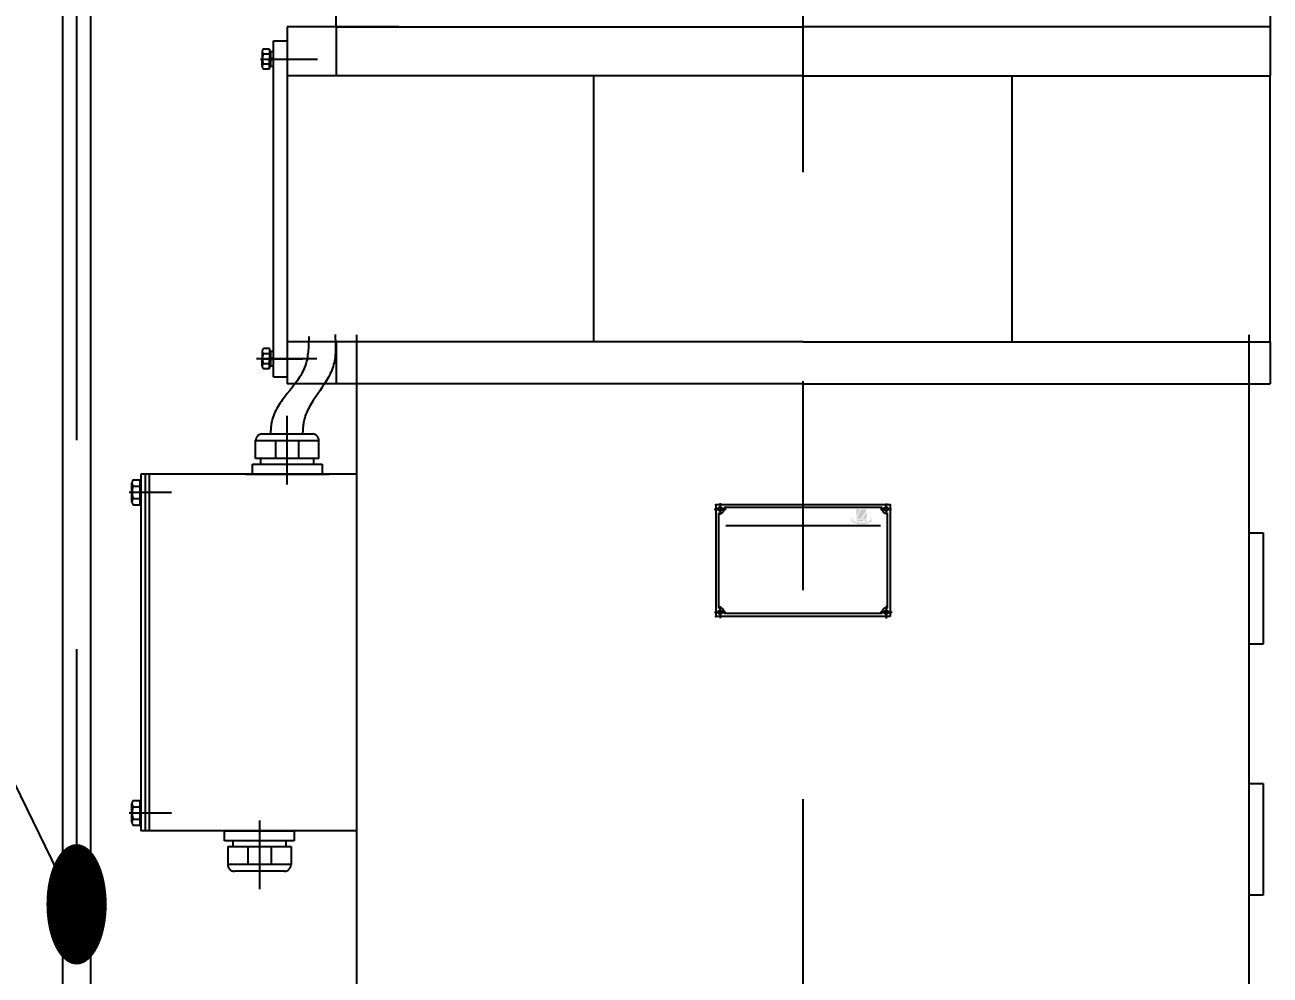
# Model space of a CAD drawing. Header units: millimetres. Extents: x 0 to 25200, y 0 to 17820.
# Drawn here: x 8017 to 8910, y 1954 to 2636 of the extents above; entities that cross this region are included whole.
import ezdxf
from ezdxf.enums import TextEntityAlignment as Align

# ---------------------------------------------------------------- set-up
doc = ezdxf.new("R2010")
doc.units = ezdxf.units.MM
doc.header["$LTSCALE"] = 600
doc.linetypes.add('G', pattern=[2, 1.25, -0.25, 0.25, -0.25])
doc.linetypes.add('K', pattern=[2.5, 1.25, -0.25, 0.25, -0.25, 0.25, -0.25])
for name, color, linetype in [('01', 7, 'Continuous'), ('02', 1, 'Continuous'), ('05', 4, 'G'), ('07', 6, 'K')]:
    doc.layers.add(name, color=color, linetype=linetype)
doc.styles.get("Standard").update_dxf_attribs({"font": 'isocp', "width": 0.707, "bigfont": 'intecad.shx'})

msp = doc.modelspace()

# ---------------------------------------------------------------- hatches: boundary and pattern name
at = {"layer": '07', "linetype": 'K'}
h = msp.add_hatch(color=6, dxfattribs=at)
h.paths.add_polyline_path([(8616.885, 2287.966), (8620.983, 2287.966), (8620.983, 2287.406), (8617.141, 2281.244), (8613.748, 2281.244), (8613.748, 2281.707)])
h.paths.add_polyline_path([(8613.748, 2282.972), (8613.748, 2287.966), (8616.251, 2287.966)], flags=17)
h.paths.add_polyline_path([(8617.91, 2281.244), (8620.983, 2286.173), (8620.983, 2281.244)])
h.paths.add_polyline_path([(8620.466, 2280.67), (8620.542, 2280.622), (8620.607, 2280.567), (8620.663, 2280.504), (8620.713, 2280.432), (8620.755, 2280.351), (8620.787, 2280.269), (8620.81, 2280.178), (8620.822, 2280.076), (8620.823, 2279.971), (8620.821, 2279.85), (8620.805, 2279.746), (8620.776, 2279.651), (8620.737, 2279.564), (8620.687, 2279.485), (8620.627, 2279.41), (8620.553, 2279.339, -0.0842744), (8620.511, 2279.314), (8620.411, 2279.257), (8620.302, 2279.213), (8620.183, 2279.185), (8620.043, 2279.17), (8619.9, 2279.166), (8619.75, 2279.163), (8619.6, 2279.166), (8619.456, 2279.17), (8619.317, 2279.185), (8619.197, 2279.213), (8619.089, 2279.257), (8618.989, 2279.314, -0.0842744), (8618.947, 2279.339), (8618.873, 2279.41), (8618.812, 2279.485), (8618.763, 2279.564), (8618.724, 2279.651), (8618.695, 2279.746), (8618.691, 2279.771), (8619.469, 2279.771), (8619.486, 2279.725), (8619.505, 2279.683), (8619.537, 2279.63), (8619.586, 2279.585), (8619.655, 2279.555), (8619.718, 2279.55), (8619.763, 2279.553), (8619.82, 2279.566), (8619.885, 2279.605), (8619.927, 2279.651), (8619.953, 2279.691), (8619.975, 2279.741), (8619.992, 2279.803), (8620.001, 2279.87), (8620.004, 2279.94), (8620.001, 2280.011), (8619.992, 2280.079), (8619.975, 2280.142), (8619.954, 2280.195), (8619.928, 2280.238), (8619.899, 2280.272), (8619.854, 2280.312), (8619.8, 2280.334), (8619.759, 2280.344), (8619.71, 2280.348), (8619.659, 2280.344), (8619.598, 2280.329), (8619.538, 2280.288), (8619.503, 2280.241), (8619.483, 2280.199), (8619.467, 2280.146), (8618.686, 2280.146), (8618.689, 2280.178), (8618.713, 2280.269), (8618.744, 2280.351), (8618.787, 2280.432), (8618.836, 2280.504), (8618.893, 2280.567), (8618.958, 2280.622), (8619.033, 2280.67), (8619.128, 2280.713), (8619.231, 2280.75), (8619.34, 2280.781, -0.0527511), (8619.75, 2280.828, -0.0527511), (8620.159, 2280.781), (8620.269, 2280.75), (8620.372, 2280.713)], flags=17)
h.paths.add_polyline_path([(8617.718, 2280.81), (8618.47, 2280.81), (8618.47, 2279.145), (8617.782, 2279.145), (8617.782, 2279.963), (8617.013, 2279.145), (8616.325, 2279.145), (8616.325, 2280.81), (8617.013, 2280.81), (8617.013, 2280.06)], flags=17)
h.paths.add_polyline_path([(8614.375, 2279.967), (8614.196, 2280.038), (8614.062, 2280.18), (8614.017, 2280.286), (8614.017, 2280.428), (8614.062, 2280.534), (8614.196, 2280.676), (8614.375, 2280.782), (8614.598, 2280.817), (8616.117, 2280.817), (8616.117, 2279.153), (8615.349, 2279.153), (8615.349, 2279.771), (8615.134, 2279.771), (8614.837, 2279.153), (8613.973, 2279.153)], flags=17)
h.paths.add_polyline_path([(8614.965, 2280.155), (8615.349, 2280.155), (8615.349, 2280.412), (8614.965, 2280.412, 1)], flags=16)
edge = h.paths.add_edge_path()
edge.add_ellipse((8617.398, 2280.284), major_axis=(-7.426, 0), ratio=0.3971096, start_angle=-56.867461, end_angle=236.867461, ccw=False)
edge.add_ellipse((8617.398, 2280.7), major_axis=(-6.786, 0), ratio=0.3775865, start_angle=-53.263089, end_angle=233.263089)

# ---------------------------------------------------------------- linework, layer by layer
at = {"layer": '01'}
for p, q in [((8044.306, 3087.6), (8044.306, 713.898)), ((8064.306, 3087.6), (8064.306, 713.898))]:
    msp.add_line(p, q, dxfattribs=at)
at = {"layer": '02'}
msp.add_line((8054.306, 2000.33), (7611.524, 2906.959), dxfattribs=at)
at = {"layer": '05'}
msp.add_line((8575.448, 1329.837), (8575.448, 3220.207), dxfattribs=at)
at = {"layer": '05', "color": 4, "linetype": 'G'}
msp.add_line((8054.306, 3087.6), (8054.306, 713.898), dxfattribs=at)
at = {"layer": '07', "color": 6, "linetype": 'K'}
for p, q in [((8240.448, 2634), (8240.448, 2850)), ((8910.448, 2850), (8910.448, 2599)), ((8205.448, 2634), (8205.448, 2383)), ((8285.448, 2634), (8205.448, 2634)), ((8240.448, 2634), (8575.448, 2634)), ((8240.448, 2634), (8240.448, 2599)), ((8240.448, 2634), (8285.448, 2634)), ((8240.448, 2634), (8285.448, 2634)), ((8910.448, 2634), (8575.448, 2634)), ((8192.748, 2618.19), (8188.462, 2618.19)), ((8192.748, 2618.19), (8192.748, 2611)), ((8195.448, 2383), (8195.448, 2624)), ((8195.448, 2624), (8205.448, 2624)), ((8186.335, 2611), (8212.646, 2611)), ((8187.448, 2616.393), (8187.448, 2611)), ((8187.448, 2605.608), (8187.448, 2611)), ((8192.748, 2614.595), (8188.462, 2614.595)), ((8192.748, 2616.8), (8193.348, 2616.8)), ((8192.748, 2603.81), (8192.748, 2611)), ((8193.348, 2605.2), (8193.348, 2616.8)), ((8193.348, 2616.1), (8193.348, 2605.9)), ((8195.448, 2616.1), (8193.348, 2616.1)), ((8193.348, 2611), (8195.448, 2612.053)), ((8195.448, 2611), (8193.348, 2609.947)), ((8194.227, 2611), (8227.022, 2611)), ((8195.448, 2605.9), (8195.448, 2616.1)), ((8192.748, 2607.405), (8188.462, 2607.405)), ((8192.748, 2603.81), (8188.462, 2603.81)), ((8192.748, 2605.2), (8193.348, 2605.2)), ((8193.348, 2605.9), (8195.448, 2605.9)), ((8575.448, 2599), (8205.448, 2599)), ((8205.448, 2597.255), (8205.448, 2378)), ((8425.448, 2408), (8425.448, 2599)), ((8575.448, 2599), (8910.448, 2599)), ((8725.448, 2408), (8725.448, 2599)), ((8910.448, 2408), (8910.448, 2599)), ((8255.359, 1811.117), (8255.359, 2413.117)), ((8895.448, 1811.117), (8895.448, 2412.997)), ((8192.748, 2403.19), (8188.462, 2403.19)), ((8192.748, 2403.19), (8192.748, 2396)), ((8575.448, 2408), (8205.448, 2408)), ((8240.448, 2408), (8240.448, 2378)), ((8575.448, 2408), (8910.448, 2408)), ((8910.448, 2408), (8910.448, 2378)), ((8226.737, 2396), (8183.373, 2396)), ((8187.448, 2401.393), (8187.448, 2396)), ((8187.448, 2390.608), (8187.448, 2396)), ((8187.906, 2396), (8216.574, 2396)), ((8192.748, 2399.595), (8188.462, 2399.595)), ((8192.748, 2401.8), (8193.348, 2401.8)), ((8192.748, 2388.81), (8192.748, 2396)), ((8193.348, 2390.2), (8193.348, 2401.8)), ((8193.348, 2401.1), (8193.348, 2390.9)), ((8195.448, 2401.1), (8193.348, 2401.1)), ((8193.348, 2396), (8195.448, 2397.053)), ((8195.448, 2396), (8193.348, 2394.947)), ((8195.448, 2390.9), (8195.448, 2401.1)), ((8192.748, 2392.405), (8188.462, 2392.405)), ((8192.748, 2388.81), (8188.462, 2388.81)), ((8192.748, 2390.2), (8193.348, 2390.2)), ((8193.348, 2390.9), (8195.448, 2390.9)), ((8195.448, 2383), (8205.448, 2383)), ((8575.448, 2378), (8205.448, 2378)), ((8575.448, 2378), (8910.448, 2378)), ((8205.448, 2305.654), (8205.448, 2354.967)), ((8187.508, 2341.972), (8223.387, 2341.972)), ((8205.448, 2305.654), (8205.448, 2343.302)), ((8182.761, 2324.361), (8182.761, 2337.225)), ((8182.761, 2337.225), (8228.134, 2337.225)), ((8197.123, 2324.361), (8197.123, 2337.225)), ((8213.773, 2324.361), (8213.773, 2337.225)), ((8228.134, 2324.361), (8228.134, 2337.225)), ((8228.134, 2324.361), (8182.761, 2324.361)), ((8186.417, 2320.267), (8186.417, 2324.361)), ((8224.479, 2320.267), (8224.479, 2324.361)), ((8180.506, 2313.117), (8180.506, 2320.267)), ((8180.506, 2320.267), (8230.39, 2320.267)), ((8230.39, 2320.267), (8230.39, 2313.117)), ((8094.048, 2293.453), (8094.048, 2306.78)), ((8094.735, 2309.002), (8099.848, 2309.002)), ((8094.735, 2304.559), (8099.848, 2304.559)), ((8099.848, 2291.232), (8099.848, 2309.002)), ((8100.448, 2307.417), (8099.848, 2308.017)), ((8100.448, 2313.117), (8100.448, 2305.117)), ((8255.448, 2313.117), (8100.448, 2313.117)), ((8100.448, 2307.417), (8100.448, 2292.817)), ((8103.448, 2313.117), (8103.448, 2057.117)), ((8106.448, 2313.117), (8106.448, 2057.117)), ((8175.448, 2313.117), (8235.448, 2313.117)), ((8230.39, 2313.117), (8180.506, 2313.117)), ((8092.048, 2300.117), (8122.448, 2300.117)), ((8094.735, 2295.674), (8099.848, 2295.674)), ((8094.735, 2291.232), (8099.848, 2291.232)), ((8100.448, 2292.817), (8099.848, 2292.217)), ((8100.448, 2295.117), (8100.448, 2225.117)), ((8511.733, 2288.117), (8520.162, 2288.117)), ((8512.948, 2291.117), (8512.948, 2211.117)), ((8637.948, 2291.117), (8512.948, 2291.117)), ((8515.948, 2292.335), (8515.948, 2283.898)), ((8632.119, 2289.116), (8518.776, 2289.116)), ((8630.954, 2288.117), (8638.942, 2288.117)), ((8634.948, 2292.034), (8634.948, 2284.2)), ((8637.948, 2291.117), (8637.948, 2211.117)), ((8514.949, 2216.946), (8514.949, 2285.288)), ((8635.947, 2216.946), (8635.947, 2285.288)), ((8630.947, 2276.117), (8519.949, 2276.117)), ((8895.537, 2271.117), (8905.537, 2271.117)), ((8905.537, 2271.117), (8905.537, 2191.117)), ((8100.448, 2225.117), (8100.448, 2057.117)), ((8515.948, 2218.317), (8515.948, 2209.916)), ((8634.948, 2218.619), (8634.948, 2209.615)), ((8511.884, 2214.117), (8520.012, 2214.117)), ((8637.948, 2211.117), (8512.948, 2211.117)), ((8632.119, 2213.117), (8518.776, 2213.117)), ((8630.652, 2214.117), (8639.243, 2214.117)), ((8905.537, 2191.117), (8895.537, 2191.117)), ((8895.537, 2091.117), (8905.537, 2091.117)), ((8905.537, 2091.117), (8905.537, 2011.117)), ((8094.048, 2063.453), (8094.048, 2076.78)), ((8094.735, 2079.002), (8099.848, 2079.002)), ((8094.735, 2074.559), (8099.848, 2074.559)), ((8099.848, 2061.232), (8099.848, 2079.002)), ((8100.448, 2077.417), (8099.848, 2078.017)), ((8100.448, 2077.417), (8100.448, 2062.817)), ((8092.048, 2070.117), (8122.448, 2070.117)), ((8094.735, 2065.674), (8099.848, 2065.674)), ((8185.448, 2064.58), (8185.448, 2026.932)), ((8185.448, 2064.58), (8185.448, 2015.267)), ((8094.735, 2061.232), (8099.848, 2061.232)), ((8100.448, 2062.817), (8099.848, 2062.217)), ((8255.448, 2057.117), (8100.448, 2057.117)), ((8160.506, 2049.967), (8160.506, 2057.117)), ((8160.506, 2057.117), (8210.39, 2057.117)), ((8210.39, 2057.117), (8210.39, 2049.967)), ((8210.39, 2049.967), (8160.506, 2049.967)), ((8162.761, 2045.873), (8208.134, 2045.873)), ((8162.761, 2045.873), (8162.761, 2033.008)), ((8166.417, 2049.967), (8166.417, 2045.873)), ((8177.123, 2045.873), (8177.123, 2033.008)), ((8193.773, 2045.873), (8193.773, 2033.008)), ((8204.479, 2049.967), (8204.479, 2045.873)), ((8208.134, 2045.873), (8208.134, 2033.008)), ((8208.134, 2033.008), (8162.761, 2033.008)), ((8203.387, 2028.261), (8167.508, 2028.261)), ((8905.537, 2011.117), (8895.537, 2011.117))]:
    msp.add_line(p, q, dxfattribs=at)
for centre in [(8515.948, 2288.117), (8634.948, 2288.117), (8515.948, 2214.117), (8634.948, 2214.117)]:
    msp.add_circle(centre, 1.5, dxfattribs=at)
for centre, radius, start, end in [((8189.548, 2616.393), 2.1, 121.124485, 238.875514), ((8194.325, 2611), 6.877, 148.485074, 211.514926), ((8189.548, 2605.608), 2.1, 121.124485, 238.875514), ((8189.548, 2401.393), 2.1, 121.124485, 238.875514), ((8194.325, 2396), 6.877, 148.485074, 211.514926), ((8189.548, 2390.608), 2.1, 121.124485, 238.875514), ((8187.508, 2337.225), 4.747, 90, 180), ((8223.387, 2337.225), 4.747, 0, 90), ((8097.981, 2306.78), 3.933, 145.615753, 214.384247), ((8108.75, 2300.117), 14.702, 162.412046, 197.587954), ((8097.981, 2293.453), 3.933, 145.615753, 214.384247), ((8515.948, 2288.117), 3, 250.552251, 19.462021), ((8634.948, 2288.117), 3, 160.537979, 289.447749), ((8515.948, 2214.117), 3, 340.537979, 109.447749), ((8634.948, 2214.117), 3, 70.552251, 199.462021), ((8097.981, 2076.78), 3.933, 145.615753, 214.384247), ((8108.75, 2070.117), 14.702, 162.412046, 197.587954), ((8097.981, 2063.453), 3.933, 145.615753, 214.384247), ((8167.508, 2033.008), 4.747, 180, 270), ((8203.387, 2033.008), 4.747, 270, 0)]:
    msp.add_arc(centre, radius, start, end, dxfattribs=at)
for points in [[(8220.854, 2411.93), (8218.175, 2390.399), (8194.282, 2350.987), (8193.405, 2342.079)], [(8239.744, 2413.355), (8238.318, 2390.399), (8217.282, 2350.987), (8216.405, 2342.079)]]:
    msp.add_spline(points, degree=3, dxfattribs=at)
for p in [(8193.348, 2611), (8195.448, 2611), (8193.348, 2396), (8193.348, 2396), (8193.348, 2396), (8195.448, 2396), (8195.448, 2396), (8195.448, 2396), (8512.948, 2291.117), (8512.948, 2291.117), (8637.948, 2291.117), (8512.948, 2211.117)]:
    msp.add_point(p, dxfattribs=at)

# ---------------------------------------------------------------- texts
at = {"layer": '02', "width": 0.605172}
msp.add_text('●', height=80, dxfattribs=at).set_placement((8030.306, 1960.33), (8078.306, 1960.33), align=Align.FIT)

doc.saveas('drawing.dxf')
